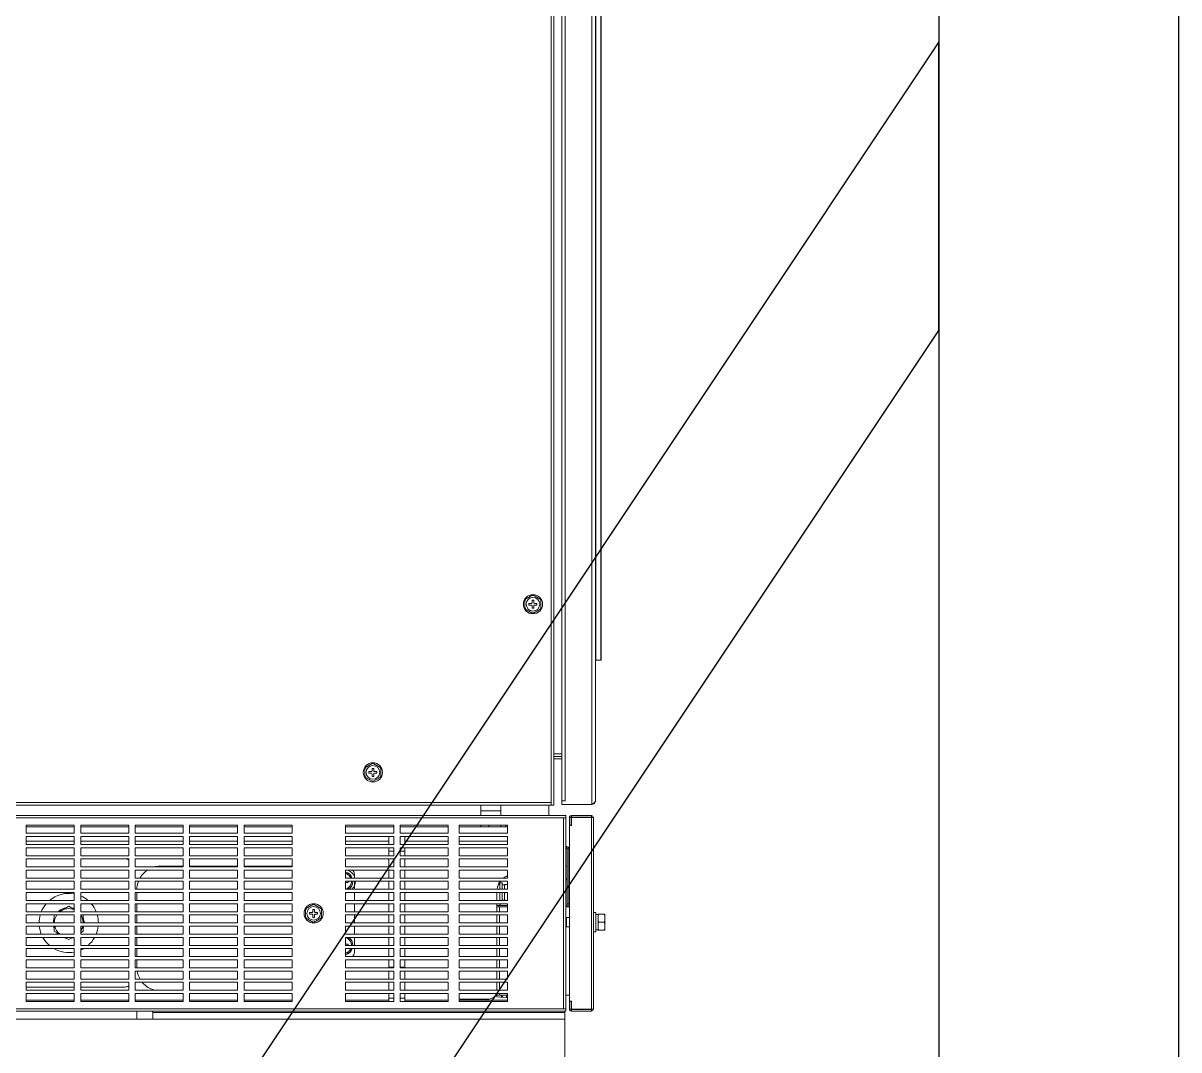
# Model space of a CAD drawing. Header units: millimetres. Extents: x 55614 to 110757, y -66981 to -47484.
# Drawn here: x 71692 to 72414, y -52353 to -51712 of the extents above; entities that cross this region are included whole.
import ezdxf

# ---------------------------------------------------------------- set-up
doc = ezdxf.new("R2010")
doc.units = ezdxf.units.MM
doc.layers.get('0').update_dxf_attribs({"lineweight": 15})
doc.layers.add('AM_0', color=7, linetype='Continuous', lineweight=30)
doc.layers.add('THICK', color=7, linetype='Continuous', lineweight=0)

# ---------------------------------------------------------------- blocks, each defined once
blk = doc.blocks.new('tuy67ui67')
at = {"color": 136, "linetype": 'Continuous'}
for p, q in [((18894.03, 14431.9), (18894.03, 16506.9)), ((18896.23, 14434.1), (18896.23, 16504.7)), ((18875.23, 14431.9), (18875.23, 16474.9)), ((18877.43, 14434.1), (18877.43, 16474.9)), ((18868.53, 15481.2), (18868.53, 14433.1)), ((18870.23, 15482.9), (18870.23, 14431.4)), ((18896.53, 15249.9), (18896.53, 14521.9)), ((18899.53, 15251.26), (18899.53, 14521.9)), ((18899.83, 15251.58), (18899.83, 14522.2)), ((18852.23, 14559.79), (18857.23, 14562.68)), ((18852.23, 14554.02), (18852.23, 14559.79)), ((18856.23, 14557.4), (18854.73, 14557.4)), ((18854.73, 14557.4), (18854.73, 14556.4)), ((18854.73, 14556.4), (18856.23, 14556.4)), ((18857.73, 14559.4), (18856.73, 14559.4)), ((18856.73, 14559.4), (18856.73, 14557.9)), ((18856.73, 14555.9), (18856.73, 14554.4)), ((18857.23, 14562.68), (18862.23, 14559.79)), ((18857.73, 14557.9), (18857.73, 14559.4)), ((18857.73, 14554.4), (18857.73, 14555.9)), ((18859.73, 14557.4), (18858.23, 14557.4)), ((18858.23, 14556.4), (18859.73, 14556.4)), ((18859.73, 14556.4), (18859.73, 14557.4)), ((18862.23, 14554.02), (18862.23, 14559.79)), ((18852.23, 14554.02), (18857.23, 14551.13)), ((18856.73, 14554.4), (18857.73, 14554.4)), ((18857.23, 14551.13), (18862.23, 14554.02)), ((18896.53, 14521.9), (18899.53, 14521.9)), ((18896.53, 14521.9), (18899.53, 14521.9)), ((18870.23, 14463.4), (18875.23, 14463.4)), ((18875.23, 14461.9), (18870.23, 14461.9)), ((18752.23, 14454.79), (18757.23, 14457.68)), ((18752.23, 14449.02), (18752.23, 14454.79)), ((18757.23, 14457.68), (18762.23, 14454.79)), ((18762.23, 14449.02), (18762.23, 14454.79)), ((18875.23, 14460.4), (18870.23, 14460.4)), ((18752.23, 14449.02), (18757.23, 14446.13)), ((18756.23, 14452.4), (18754.73, 14452.4)), ((18754.73, 14452.4), (18754.73, 14451.4)), ((18754.73, 14451.4), (18756.23, 14451.4)), ((18757.73, 14454.4), (18756.73, 14454.4)), ((18756.73, 14454.4), (18756.73, 14452.9)), ((18756.73, 14450.9), (18756.73, 14449.4)), ((18756.73, 14449.4), (18757.73, 14449.4)), ((18757.23, 14446.13), (18762.23, 14449.02)), ((18757.73, 14452.9), (18757.73, 14454.4)), ((18757.73, 14449.4), (18757.73, 14450.9)), ((18759.73, 14452.4), (18758.23, 14452.4)), ((18758.23, 14451.4), (18759.73, 14451.4)), ((18759.73, 14451.4), (18759.73, 14452.4)), ((18868.53, 14433.1), (17220.93, 14433.1)), ((18868.53, 14433.1), (18868.53, 14431.4)), ((18877.43, 14434.1), (18875.23, 14434.1)), ((17219.23, 14431.4), (18870.23, 14431.4)), ((18824.73, 14431.4), (18824.73, 14424.9)), ((18824.73, 14427.9), (18837.23, 14427.9)), ((18837.23, 14424.9), (18837.23, 14431.4)), ((18867.23, 14431.4), (18867.23, 14424.9)), ((18875.23, 14431.9), (18894.03, 14431.9)), ((17211.73, 14424.9), (18877.73, 14424.9)), ((17213.13, 14423.5), (18876.33, 14423.5)), ((18540.73, 14418.9), (18570.73, 14418.9)), ((18540.73, 14413.9), (18540.73, 14418.9)), ((18570.73, 14418.9), (18570.73, 14413.9)), ((18574.73, 14418.9), (18604.73, 14418.9)), ((18574.73, 14413.9), (18574.73, 14418.9)), ((18604.73, 14418.9), (18604.73, 14413.9)), ((18608.73, 14418.9), (18638.73, 14418.9)), ((18608.73, 14413.9), (18608.73, 14418.9)), ((18638.73, 14418.9), (18638.73, 14413.9)), ((18642.73, 14418.9), (18672.73, 14418.9)), ((18642.73, 14413.9), (18642.73, 14418.9)), ((18672.73, 14418.9), (18672.73, 14413.9)), ((18676.73, 14418.9), (18706.73, 14418.9)), ((18676.73, 14413.9), (18676.73, 14418.9)), ((18706.73, 14418.9), (18706.73, 14413.9)), ((18770.23, 14418.9), (18740.23, 14418.9)), ((18740.23, 14418.9), (18740.23, 14413.9)), ((18770.23, 14413.9), (18770.23, 14418.9)), ((18804.23, 14418.9), (18774.23, 14418.9)), ((18774.23, 14418.9), (18774.23, 14413.9)), ((18804.23, 14413.9), (18804.23, 14418.9)), ((18841.23, 14418.9), (18811.23, 14418.9)), ((18811.23, 14418.9), (18811.23, 14413.9)), ((18824.73, 14417.9), (18824.73, 14418.9)), ((18829.76, 14418.9), (18829.76, 14417.9)), ((18837.23, 14418.9), (18837.23, 14417.9)), ((18840.23, 14418.9), (18840.23, 14417.9)), ((18841.23, 14413.9), (18841.23, 14418.9)), ((18876.33, 14423.5), (18877.73, 14423.5)), ((18876.33, 14423.5), (18876.33, 14304.3)), ((18877.73, 14302.9), (18877.73, 14424.9)), ((18880.03, 14423.7), (18881.03, 14423.7)), ((18880.03, 14418.9), (18880.03, 14423.7)), ((18880.03, 14418.9), (18881.03, 14418.9)), ((18880.03, 14418.7), (18881.23, 14418.7)), ((18880.03, 14418.7), (18880.03, 14309.1)), ((18881.03, 14418.9), (18881.03, 14423.7)), ((18881.23, 14424.9), (18893.83, 14424.9)), ((18881.23, 14424.9), (18881.23, 14423.9)), ((18881.23, 14423.9), (18893.83, 14423.9)), ((18881.23, 14423.7), (18895.03, 14423.7)), ((18881.23, 14423.7), (18881.23, 14418.7)), ((18893.83, 14424.9), (18893.83, 14423.9)), ((18893.83, 14304.1), (18893.83, 14423.7)), ((18895.03, 14304.1), (18895.03, 14423.7)), ((18540.73, 14417.9), (18570.73, 14417.9)), ((18570.73, 14413.9), (18540.73, 14413.9)), ((18540.73, 14411.9), (18570.73, 14411.9)), ((18540.73, 14406.9), (18540.73, 14411.9)), ((18570.73, 14411.9), (18570.73, 14406.9)), ((18574.73, 14417.9), (18604.73, 14417.9)), ((18604.73, 14413.9), (18574.73, 14413.9)), ((18574.73, 14411.9), (18604.73, 14411.9)), ((18574.73, 14406.9), (18574.73, 14411.9)), ((18604.73, 14411.9), (18604.73, 14406.9)), ((18608.73, 14417.9), (18638.73, 14417.9)), ((18638.73, 14413.9), (18608.73, 14413.9)), ((18608.73, 14411.9), (18638.73, 14411.9)), ((18608.73, 14406.9), (18608.73, 14411.9)), ((18638.73, 14411.9), (18638.73, 14406.9)), ((18642.73, 14417.9), (18672.73, 14417.9)), ((18672.73, 14413.9), (18642.73, 14413.9)), ((18642.73, 14411.9), (18672.73, 14411.9)), ((18642.73, 14406.9), (18642.73, 14411.9)), ((18672.73, 14411.9), (18672.73, 14406.9)), ((18676.73, 14417.9), (18706.73, 14417.9)), ((18706.73, 14413.9), (18676.73, 14413.9)), ((18676.73, 14411.9), (18706.73, 14411.9)), ((18676.73, 14406.9), (18676.73, 14411.9)), ((18706.73, 14411.9), (18706.73, 14406.9)), ((18740.23, 14417.9), (18770.23, 14417.9)), ((18740.23, 14413.9), (18770.23, 14413.9)), ((18770.23, 14411.9), (18740.23, 14411.9)), ((18740.23, 14411.9), (18740.23, 14406.9)), ((18767.23, 14406.9), (18767.23, 14411.9)), ((18770.23, 14406.9), (18770.23, 14411.9)), ((18774.23, 14417.9), (18804.23, 14417.9)), ((18774.23, 14413.9), (18804.23, 14413.9)), ((18804.23, 14411.9), (18774.23, 14411.9)), ((18774.23, 14411.9), (18774.23, 14406.9)), ((18777.23, 14411.9), (18777.23, 14406.9)), ((18804.23, 14406.9), (18804.23, 14411.9)), ((18811.23, 14417.9), (18837.67, 14417.9)), ((18811.23, 14413.9), (18841.23, 14413.9)), ((18841.23, 14411.9), (18811.23, 14411.9)), ((18811.23, 14411.9), (18811.23, 14406.9)), ((18841.23, 14417.9), (18837.67, 14417.9)), ((18841.23, 14406.9), (18841.23, 14411.9)), ((18540.73, 14409.07), (18570.73, 14409.07)), ((18570.73, 14406.9), (18540.73, 14406.9)), ((18540.73, 14404.9), (18570.73, 14404.9)), ((18540.73, 14399.9), (18540.73, 14404.9)), ((18570.73, 14404.9), (18570.73, 14399.9)), ((18574.73, 14409.07), (18604.73, 14409.07)), ((18604.73, 14406.9), (18574.73, 14406.9)), ((18574.73, 14404.9), (18604.73, 14404.9)), ((18574.73, 14399.9), (18574.73, 14404.9)), ((18604.73, 14404.9), (18604.73, 14399.9)), ((18608.73, 14409.07), (18638.73, 14409.07)), ((18638.73, 14406.9), (18608.73, 14406.9)), ((18608.73, 14404.9), (18638.73, 14404.9)), ((18608.73, 14399.9), (18608.73, 14404.9)), ((18638.73, 14404.9), (18638.73, 14399.9)), ((18642.73, 14409.07), (18672.73, 14409.07)), ((18672.73, 14406.9), (18642.73, 14406.9)), ((18642.73, 14404.9), (18672.73, 14404.9)), ((18642.73, 14399.9), (18642.73, 14404.9)), ((18672.73, 14404.9), (18672.73, 14399.9)), ((18676.73, 14409.07), (18706.73, 14409.07)), ((18706.73, 14406.9), (18676.73, 14406.9)), ((18676.73, 14404.9), (18706.73, 14404.9)), ((18676.73, 14399.9), (18676.73, 14404.9)), ((18706.73, 14404.9), (18706.73, 14399.9)), ((18740.23, 14409.07), (18767.23, 14409.07)), ((18740.23, 14406.9), (18770.23, 14406.9)), ((18770.23, 14404.9), (18740.23, 14404.9)), ((18740.23, 14404.9), (18740.23, 14399.9)), ((18767.23, 14399.9), (18767.23, 14404.9)), ((18770.23, 14399.9), (18770.23, 14404.9)), ((18774.23, 14406.9), (18804.23, 14406.9)), ((18804.23, 14404.9), (18774.23, 14404.9)), ((18774.23, 14404.9), (18774.23, 14399.9)), ((18777.23, 14409.07), (18804.23, 14409.07)), ((18777.23, 14399.9), (18777.23, 14404.9)), ((18804.23, 14399.9), (18804.23, 14404.9)), ((18811.23, 14409.07), (18841.23, 14409.07)), ((18811.23, 14406.9), (18841.23, 14406.9)), ((18841.23, 14404.9), (18811.23, 14404.9)), ((18811.23, 14404.9), (18811.23, 14399.9)), ((18841.23, 14399.9), (18841.23, 14404.9)), ((18877.73, 14405.6), (18878.33, 14405.6)), ((18877.73, 14404.4), (18878.33, 14404.4)), ((18878.33, 14405.6), (18878.33, 14404.4)), ((18879.73, 14404.2), (18878.53, 14404.2)), ((18878.53, 14367.9), (18878.53, 14404.2)), ((18879.73, 14404.2), (18879.73, 14367.9)), ((18570.73, 14399.9), (18540.73, 14399.9)), ((18540.73, 14397.9), (18570.73, 14397.9)), ((18540.73, 14392.9), (18540.73, 14397.9)), ((18570.73, 14397.9), (18570.73, 14392.9)), ((18604.73, 14399.9), (18574.73, 14399.9)), ((18574.73, 14397.9), (18604.73, 14397.9)), ((18574.73, 14392.9), (18574.73, 14397.9)), ((18604.73, 14397.9), (18604.73, 14392.9)), ((18638.73, 14399.9), (18608.73, 14399.9)), ((18608.73, 14397.9), (18638.73, 14397.9)), ((18608.73, 14392.9), (18608.73, 14397.9)), ((18638.73, 14397.9), (18638.73, 14392.9)), ((18672.73, 14399.9), (18642.73, 14399.9)), ((18642.73, 14397.9), (18672.73, 14397.9)), ((18642.73, 14392.9), (18642.73, 14397.9)), ((18672.73, 14397.9), (18672.73, 14392.9)), ((18706.73, 14399.9), (18676.73, 14399.9)), ((18676.73, 14397.9), (18706.73, 14397.9)), ((18676.73, 14392.9), (18676.73, 14397.9)), ((18706.73, 14397.9), (18706.73, 14392.9)), ((18740.23, 14399.9), (18770.23, 14399.9)), ((18770.23, 14397.9), (18740.23, 14397.9)), ((18740.23, 14397.9), (18740.23, 14392.9)), ((18770.23, 14402.73), (18767.23, 14402.73)), ((18767.23, 14397.9), (18767.23, 14392.9)), ((18770.23, 14392.9), (18770.23, 14397.9)), ((18777.23, 14402.73), (18774.23, 14402.73)), ((18774.23, 14399.9), (18804.23, 14399.9)), ((18804.23, 14397.9), (18774.23, 14397.9)), ((18774.23, 14397.9), (18774.23, 14392.9)), ((18777.23, 14392.9), (18777.23, 14397.9)), ((18804.23, 14392.9), (18804.23, 14397.9)), ((18811.23, 14399.9), (18841.23, 14399.9)), ((18841.23, 14397.9), (18811.23, 14397.9)), ((18811.23, 14397.9), (18811.23, 14392.9)), ((18841.23, 14392.9), (18841.23, 14397.9)), ((18570.73, 14392.9), (18540.73, 14392.9)), ((18540.73, 14390.9), (18570.73, 14390.9)), ((18540.73, 14385.9), (18540.73, 14390.9)), ((18570.73, 14390.9), (18570.73, 14385.9)), ((18604.73, 14392.9), (18574.73, 14392.9)), ((18574.73, 14390.9), (18604.73, 14390.9)), ((18574.73, 14385.9), (18574.73, 14390.9)), ((18604.73, 14390.9), (18604.73, 14385.9)), ((18638.73, 14392.9), (18608.73, 14392.9)), ((18608.73, 14390.9), (18638.73, 14390.9)), ((18608.73, 14385.9), (18608.73, 14390.9)), ((18624.73, 14393.4), (18638.73, 14393.4)), ((18638.73, 14390.9), (18638.73, 14385.9)), ((18642.73, 14393.4), (18672.73, 14393.4)), ((18672.73, 14392.9), (18642.73, 14392.9)), ((18642.73, 14390.9), (18672.73, 14390.9)), ((18642.73, 14385.9), (18642.73, 14390.9)), ((18672.73, 14390.9), (18672.73, 14385.9)), ((18676.73, 14393.4), (18706.73, 14393.4)), ((18706.73, 14392.9), (18676.73, 14392.9)), ((18676.73, 14390.9), (18706.73, 14390.9)), ((18676.73, 14385.9), (18676.73, 14390.9)), ((18706.73, 14390.9), (18706.73, 14385.9)), ((18740.23, 14392.9), (18770.23, 14392.9)), ((18770.23, 14390.9), (18740.23, 14390.9)), ((18740.23, 14390.9), (18740.23, 14385.9)), ((18767.23, 14390.9), (18767.23, 14385.9)), ((18770.23, 14385.9), (18770.23, 14390.9)), ((18774.23, 14392.9), (18804.23, 14392.9)), ((18804.23, 14390.9), (18774.23, 14390.9)), ((18774.23, 14390.9), (18774.23, 14385.9)), ((18777.23, 14385.9), (18777.23, 14390.9)), ((18804.23, 14385.9), (18804.23, 14390.9)), ((18811.23, 14392.9), (18841.23, 14392.9)), ((18841.23, 14390.9), (18811.23, 14390.9)), ((18811.23, 14390.9), (18811.23, 14385.9)), ((18841.23, 14385.9), (18841.23, 14390.9)), ((18877.73, 14393.4), (18878.53, 14393.4)), ((18570.73, 14385.9), (18540.73, 14385.9)), ((18540.73, 14383.9), (18570.73, 14383.9)), ((18540.73, 14378.9), (18540.73, 14383.9)), ((18570.73, 14383.9), (18570.73, 14378.9)), ((18604.73, 14385.9), (18574.73, 14385.9)), ((18574.73, 14383.9), (18604.73, 14383.9)), ((18574.73, 14378.9), (18574.73, 14383.9)), ((18604.73, 14383.9), (18604.73, 14378.9)), ((18638.73, 14385.9), (18608.73, 14385.9)), ((18608.73, 14383.9), (18638.73, 14383.9)), ((18608.73, 14378.9), (18608.73, 14383.9)), ((18638.73, 14383.9), (18638.73, 14378.9)), ((18672.73, 14385.9), (18642.73, 14385.9)), ((18642.73, 14383.9), (18672.73, 14383.9)), ((18642.73, 14378.9), (18642.73, 14383.9)), ((18672.73, 14383.9), (18672.73, 14378.9)), ((18706.73, 14385.9), (18676.73, 14385.9)), ((18676.73, 14383.9), (18706.73, 14383.9)), ((18676.73, 14378.9), (18676.73, 14383.9)), ((18706.73, 14383.9), (18706.73, 14378.9)), ((18740.23, 14385.9), (18770.23, 14385.9)), ((18770.23, 14383.9), (18740.23, 14383.9)), ((18740.23, 14383.9), (18740.23, 14378.9)), ((18741.73, 14383.15), (18740.23, 14383.15)), ((18741.73, 14383.9), (18741.73, 14383.15)), ((18745.73, 14385.9), (18745.73, 14388.4)), ((18745.73, 14378.9), (18745.73, 14383.9)), ((18767.23, 14383.9), (18767.23, 14378.9)), ((18770.23, 14378.9), (18770.23, 14383.9)), ((18774.23, 14385.9), (18804.23, 14385.9)), ((18804.23, 14383.9), (18774.23, 14383.9)), ((18774.23, 14383.9), (18774.23, 14378.9)), ((18777.23, 14378.9), (18777.23, 14383.9)), ((18804.23, 14378.9), (18804.23, 14383.9)), ((18811.23, 14385.9), (18841.23, 14385.9)), ((18841.23, 14383.9), (18811.23, 14383.9)), ((18811.23, 14383.9), (18811.23, 14378.9)), ((18836.53, 14383.33), (18836.53, 14378.9)), ((18837.93, 14382.9), (18836.53, 14382.9)), ((18836.73, 14382.9), (18836.73, 14383.65)), ((18837.93, 14378.9), (18837.93, 14382.9)), ((18841.23, 14378.9), (18841.23, 14383.9)), ((18877.73, 14385.4), (18878.53, 14385.4)), ((18878.53, 14384.9), (18877.73, 14384.9)), ((18570.73, 14378.9), (18540.73, 14378.9)), ((18540.73, 14376.9), (18570.73, 14376.9)), ((18540.73, 14371.9), (18540.73, 14376.9)), ((18570.73, 14376.9), (18570.73, 14371.9)), ((18604.73, 14378.9), (18574.73, 14378.9)), ((18574.73, 14376.9), (18604.73, 14376.9)), ((18574.73, 14371.9), (18574.73, 14376.9)), ((18604.73, 14376.9), (18604.73, 14371.9)), ((18638.73, 14378.9), (18608.73, 14378.9)), ((18608.73, 14376.9), (18638.73, 14376.9)), ((18608.73, 14371.9), (18608.73, 14376.9)), ((18609.73, 14371.9), (18609.73, 14376.9)), ((18638.73, 14376.9), (18638.73, 14371.9)), ((18672.73, 14378.9), (18642.73, 14378.9)), ((18642.73, 14376.9), (18672.73, 14376.9)), ((18642.73, 14371.9), (18642.73, 14376.9)), ((18672.73, 14376.9), (18672.73, 14371.9)), ((18706.73, 14378.9), (18676.73, 14378.9)), ((18676.73, 14376.9), (18706.73, 14376.9)), ((18676.73, 14371.9), (18676.73, 14376.9)), ((18706.73, 14376.9), (18706.73, 14371.9)), ((18740.23, 14378.9), (18770.23, 14378.9)), ((18770.23, 14376.9), (18740.23, 14376.9)), ((18740.23, 14376.9), (18740.23, 14371.9)), ((18745.73, 14371.9), (18745.73, 14376.9)), ((18767.23, 14376.9), (18767.23, 14371.9)), ((18770.23, 14371.9), (18770.23, 14376.9)), ((18774.23, 14378.9), (18804.23, 14378.9)), ((18804.23, 14376.9), (18774.23, 14376.9)), ((18774.23, 14376.9), (18774.23, 14371.9)), ((18777.23, 14371.9), (18777.23, 14376.9)), ((18804.23, 14371.9), (18804.23, 14376.9)), ((18811.23, 14378.9), (18841.23, 14378.9)), ((18841.23, 14376.9), (18811.23, 14376.9)), ((18811.23, 14376.9), (18811.23, 14371.9)), ((18834.73, 14371.9), (18834.73, 14376.9)), ((18836.53, 14381.9), (18835.65, 14381.9)), ((18836.53, 14376.9), (18836.53, 14371.9)), ((18839.53, 14381.75), (18837.93, 14381.75)), ((18837.93, 14371.9), (18837.93, 14376.9)), ((18839.53, 14381.9), (18841.23, 14381.9)), ((18839.53, 14378.9), (18839.53, 14381.9)), ((18839.53, 14371.9), (18839.53, 14376.9)), ((18841.23, 14371.9), (18841.23, 14376.9)), ((18570.73, 14371.9), (18540.73, 14371.9)), ((18540.73, 14369.9), (18570.73, 14369.9)), ((18540.73, 14364.9), (18540.73, 14369.9)), ((18561.36, 14364.9), (18567.23, 14368.3)), ((18567.23, 14368.3), (18570.73, 14366.28)), ((18570.73, 14369.9), (18570.73, 14364.9)), ((18604.73, 14371.9), (18574.73, 14371.9)), ((18574.73, 14369.9), (18604.73, 14369.9)), ((18574.73, 14364.9), (18574.73, 14369.9)), ((18604.73, 14369.9), (18604.73, 14364.9)), ((18638.73, 14371.9), (18608.73, 14371.9)), ((18608.73, 14369.9), (18638.73, 14369.9)), ((18608.73, 14364.9), (18608.73, 14369.9)), ((18609.73, 14364.9), (18609.73, 14369.9)), ((18638.73, 14369.9), (18638.73, 14364.9)), ((18672.73, 14371.9), (18642.73, 14371.9)), ((18642.73, 14369.9), (18672.73, 14369.9)), ((18642.73, 14364.9), (18642.73, 14369.9)), ((18672.73, 14369.9), (18672.73, 14364.9)), ((18706.73, 14371.9), (18676.73, 14371.9)), ((18676.73, 14369.9), (18706.73, 14369.9)), ((18676.73, 14364.9), (18676.73, 14369.9)), ((18706.73, 14369.9), (18706.73, 14364.9)), ((18715.23, 14366.79), (18720.23, 14369.68)), ((18720.23, 14369.68), (18725.23, 14366.79)), ((18740.23, 14371.9), (18770.23, 14371.9)), ((18770.23, 14369.9), (18740.23, 14369.9)), ((18740.23, 14369.9), (18740.23, 14364.9)), ((18745.73, 14364.9), (18745.73, 14369.9)), ((18767.23, 14369.9), (18767.23, 14364.9)), ((18770.23, 14364.9), (18770.23, 14369.9)), ((18774.23, 14371.9), (18804.23, 14371.9)), ((18804.23, 14369.9), (18774.23, 14369.9)), ((18774.23, 14369.9), (18774.23, 14364.9)), ((18777.23, 14364.9), (18777.23, 14369.9)), ((18804.23, 14364.9), (18804.23, 14369.9)), ((18811.23, 14371.9), (18841.23, 14371.9)), ((18841.23, 14369.9), (18811.23, 14369.9)), ((18811.23, 14369.9), (18811.23, 14364.9)), ((18834.73, 14364.9), (18834.73, 14369.9)), ((18841.23, 14368.9), (18834.73, 14368.9)), ((18841.23, 14367.9), (18834.73, 14367.9)), ((18836.23, 14367.9), (18836.23, 14364.9)), ((18836.53, 14369.9), (18836.53, 14368.9)), ((18836.73, 14368.9), (18836.73, 14369.9)), ((18839.53, 14372.05), (18837.93, 14372.05)), ((18841.23, 14364.9), (18841.23, 14369.9)), ((18878.53, 14368.9), (18877.73, 14368.9)), ((18880.03, 14367.9), (18877.73, 14367.9)), ((18879.73, 14369.9), (18878.53, 14369.9)), ((18570.73, 14364.9), (18540.73, 14364.9)), ((18540.73, 14362.9), (18570.73, 14362.9)), ((18540.73, 14357.9), (18540.73, 14362.9)), ((18558.23, 14357.9), (18558.23, 14362.9)), ((18570.33, 14367.04), (18570.33, 14366.51)), ((18570.73, 14362.9), (18570.73, 14357.9)), ((18604.73, 14364.9), (18574.73, 14364.9)), ((18574.73, 14362.9), (18604.73, 14362.9)), ((18574.73, 14357.9), (18574.73, 14362.9)), ((18576.23, 14362.9), (18576.23, 14357.9)), ((18604.73, 14362.9), (18604.73, 14357.9)), ((18638.73, 14364.9), (18608.73, 14364.9)), ((18608.73, 14362.9), (18638.73, 14362.9)), ((18608.73, 14357.9), (18608.73, 14362.9)), ((18609.73, 14357.9), (18609.73, 14362.9)), ((18638.73, 14362.9), (18638.73, 14357.9)), ((18672.73, 14364.9), (18642.73, 14364.9)), ((18642.73, 14362.9), (18672.73, 14362.9)), ((18642.73, 14357.9), (18642.73, 14362.9)), ((18672.73, 14362.9), (18672.73, 14357.9)), ((18706.73, 14364.9), (18676.73, 14364.9)), ((18676.73, 14362.9), (18706.73, 14362.9)), ((18676.73, 14357.9), (18676.73, 14362.9)), ((18706.73, 14362.9), (18706.73, 14357.9)), ((18715.23, 14361.02), (18715.23, 14366.79)), ((18715.23, 14361.02), (18720.23, 14358.13)), ((18719.23, 14364.4), (18717.73, 14364.4)), ((18717.73, 14364.4), (18717.73, 14363.4)), ((18717.73, 14363.4), (18719.23, 14363.4)), ((18720.73, 14366.4), (18719.73, 14366.4)), ((18719.73, 14366.4), (18719.73, 14364.9)), ((18719.73, 14362.9), (18719.73, 14361.4)), ((18719.73, 14361.4), (18720.73, 14361.4)), ((18720.23, 14358.13), (18725.23, 14361.02)), ((18720.73, 14364.9), (18720.73, 14366.4)), ((18720.73, 14361.4), (18720.73, 14362.9)), ((18722.73, 14364.4), (18721.23, 14364.4)), ((18721.23, 14363.4), (18722.73, 14363.4)), ((18722.73, 14363.4), (18722.73, 14364.4)), ((18725.23, 14361.02), (18725.23, 14366.79)), ((18740.23, 14364.9), (18770.23, 14364.9)), ((18770.23, 14362.9), (18740.23, 14362.9)), ((18740.23, 14362.9), (18740.23, 14357.9)), ((18745.73, 14357.9), (18745.73, 14362.9)), ((18767.23, 14362.9), (18767.23, 14357.9)), ((18770.23, 14357.9), (18770.23, 14362.9)), ((18774.23, 14364.9), (18804.23, 14364.9)), ((18804.23, 14362.9), (18774.23, 14362.9)), ((18774.23, 14362.9), (18774.23, 14357.9)), ((18777.23, 14357.9), (18777.23, 14362.9)), ((18804.23, 14357.9), (18804.23, 14362.9)), ((18811.23, 14364.9), (18841.23, 14364.9)), ((18841.23, 14362.9), (18811.23, 14362.9)), ((18811.23, 14362.9), (18811.23, 14357.9)), ((18834.73, 14357.9), (18834.73, 14362.9)), ((18836.23, 14362.9), (18836.23, 14357.9)), ((18841.23, 14357.9), (18841.23, 14362.9)), ((18878.03, 14361.2), (18878.23, 14361.4)), ((18878.03, 14355.6), (18878.03, 14361.2)), ((18880.03, 14361.4), (18878.23, 14361.4)), ((18878.23, 14361.4), (18880.03, 14361.4)), ((18878.23, 14355.4), (18878.23, 14361.4)), ((18896.43, 14364.4), (18895.03, 14364.4)), ((18896.43, 14352.4), (18896.43, 14364.4)), ((18898.03, 14363.25), (18896.43, 14363.25)), ((18898.03, 14363.4), (18902.03, 14363.4)), ((18898.03, 14353.4), (18898.03, 14363.4)), ((18902.03, 14353.4), (18902.03, 14363.4)), ((18570.73, 14357.9), (18540.73, 14357.9)), ((18540.73, 14355.9), (18570.73, 14355.9)), ((18540.73, 14350.9), (18540.73, 14355.9)), ((18558.23, 14352.71), (18558.23, 14355.9)), ((18570.73, 14355.9), (18570.73, 14350.9)), ((18604.73, 14357.9), (18574.73, 14357.9)), ((18574.73, 14355.9), (18604.73, 14355.9)), ((18574.73, 14350.9), (18574.73, 14355.9)), ((18576.23, 14355.9), (18576.23, 14352.71)), ((18604.73, 14355.9), (18604.73, 14350.9)), ((18638.73, 14357.9), (18608.73, 14357.9)), ((18608.73, 14355.9), (18638.73, 14355.9)), ((18608.73, 14350.9), (18608.73, 14355.9)), ((18609.73, 14350.9), (18609.73, 14355.9)), ((18638.73, 14355.9), (18638.73, 14350.9)), ((18672.73, 14357.9), (18642.73, 14357.9)), ((18642.73, 14355.9), (18672.73, 14355.9)), ((18642.73, 14350.9), (18642.73, 14355.9)), ((18672.73, 14355.9), (18672.73, 14350.9)), ((18706.73, 14357.9), (18676.73, 14357.9)), ((18676.73, 14355.9), (18706.73, 14355.9)), ((18676.73, 14350.9), (18676.73, 14355.9)), ((18706.73, 14355.9), (18706.73, 14350.9)), ((18740.23, 14357.9), (18770.23, 14357.9)), ((18770.23, 14355.9), (18740.23, 14355.9)), ((18740.23, 14355.9), (18740.23, 14350.9)), ((18745.73, 14350.9), (18745.73, 14355.9)), ((18767.23, 14355.9), (18767.23, 14350.9)), ((18770.23, 14350.9), (18770.23, 14355.9)), ((18774.23, 14357.9), (18804.23, 14357.9)), ((18804.23, 14355.9), (18774.23, 14355.9)), ((18774.23, 14355.9), (18774.23, 14350.9)), ((18777.23, 14350.9), (18777.23, 14355.9)), ((18804.23, 14350.9), (18804.23, 14355.9)), ((18811.23, 14357.9), (18841.23, 14357.9)), ((18841.23, 14355.9), (18811.23, 14355.9)), ((18811.23, 14355.9), (18811.23, 14350.9)), ((18834.73, 14350.9), (18834.73, 14355.9)), ((18836.23, 14355.9), (18836.23, 14350.9)), ((18841.23, 14350.9), (18841.23, 14355.9)), ((18878.03, 14355.6), (18878.23, 14355.4)), ((18880.03, 14355.4), (18878.23, 14355.4)), ((18878.23, 14355.4), (18880.03, 14355.4)), ((18898.03, 14353.55), (18896.43, 14353.55)), ((18898.03, 14353.4), (18902.03, 14353.4)), ((18901.73, 14358.4), (18898.33, 14358.4)), ((18570.73, 14350.9), (18540.73, 14350.9)), ((18540.73, 14348.9), (18570.73, 14348.9)), ((18540.73, 14343.9), (18540.73, 14348.9)), ((18561.36, 14350.9), (18558.23, 14352.71)), ((18567.23, 14347.51), (18564.82, 14348.9)), ((18569.65, 14348.9), (18567.23, 14347.51)), ((18570.73, 14348.9), (18570.73, 14343.9)), ((18576.23, 14352.71), (18574.73, 14351.84)), ((18604.73, 14350.9), (18574.73, 14350.9)), ((18574.73, 14348.9), (18604.73, 14348.9)), ((18574.73, 14343.9), (18574.73, 14348.9)), ((18604.73, 14348.9), (18604.73, 14343.9)), ((18638.73, 14350.9), (18608.73, 14350.9)), ((18608.73, 14348.9), (18638.73, 14348.9)), ((18608.73, 14343.9), (18608.73, 14348.9)), ((18609.73, 14343.9), (18609.73, 14348.9)), ((18638.73, 14348.9), (18638.73, 14343.9)), ((18672.73, 14350.9), (18642.73, 14350.9)), ((18642.73, 14348.9), (18672.73, 14348.9)), ((18642.73, 14343.9), (18642.73, 14348.9)), ((18672.73, 14348.9), (18672.73, 14343.9)), ((18706.73, 14350.9), (18676.73, 14350.9)), ((18676.73, 14348.9), (18706.73, 14348.9)), ((18676.73, 14343.9), (18676.73, 14348.9)), ((18706.73, 14348.9), (18706.73, 14343.9)), ((18740.23, 14350.9), (18770.23, 14350.9)), ((18770.23, 14348.9), (18740.23, 14348.9)), ((18740.23, 14348.9), (18740.23, 14343.9)), ((18745.73, 14343.9), (18745.73, 14348.9)), ((18767.23, 14348.9), (18767.23, 14343.9)), ((18770.23, 14343.9), (18770.23, 14348.9)), ((18774.23, 14350.9), (18804.23, 14350.9)), ((18804.23, 14348.9), (18774.23, 14348.9)), ((18774.23, 14348.9), (18774.23, 14343.9)), ((18777.23, 14343.9), (18777.23, 14348.9)), ((18804.23, 14343.9), (18804.23, 14348.9)), ((18811.23, 14350.9), (18841.23, 14350.9)), ((18841.23, 14348.9), (18811.23, 14348.9)), ((18811.23, 14348.9), (18811.23, 14343.9)), ((18834.73, 14343.9), (18834.73, 14348.9)), ((18836.23, 14348.9), (18836.23, 14343.9)), ((18841.23, 14343.9), (18841.23, 14348.9)), ((18896.43, 14352.4), (18895.03, 14352.4)), ((18570.73, 14343.9), (18540.73, 14343.9)), ((18540.73, 14341.9), (18570.73, 14341.9)), ((18540.73, 14336.9), (18540.73, 14341.9)), ((18570.73, 14341.9), (18570.73, 14336.9)), ((18604.73, 14343.9), (18574.73, 14343.9)), ((18574.73, 14341.9), (18604.73, 14341.9)), ((18574.73, 14336.9), (18574.73, 14341.9)), ((18604.73, 14341.9), (18604.73, 14336.9)), ((18638.73, 14343.9), (18608.73, 14343.9)), ((18608.73, 14341.9), (18638.73, 14341.9)), ((18608.73, 14336.9), (18608.73, 14341.9)), ((18609.73, 14336.9), (18609.73, 14341.9)), ((18638.73, 14341.9), (18638.73, 14336.9)), ((18672.73, 14343.9), (18642.73, 14343.9)), ((18642.73, 14341.9), (18672.73, 14341.9)), ((18642.73, 14336.9), (18642.73, 14341.9)), ((18672.73, 14341.9), (18672.73, 14336.9)), ((18706.73, 14343.9), (18676.73, 14343.9)), ((18676.73, 14341.9), (18706.73, 14341.9)), ((18676.73, 14336.9), (18676.73, 14341.9)), ((18706.73, 14341.9), (18706.73, 14336.9)), ((18740.23, 14344.65), (18741.73, 14344.65)), ((18740.23, 14343.9), (18770.23, 14343.9)), ((18770.23, 14341.9), (18740.23, 14341.9)), ((18740.23, 14341.9), (18740.23, 14336.9)), ((18741.73, 14344.65), (18741.73, 14343.9)), ((18745.73, 14339.4), (18745.73, 14341.9)), ((18767.23, 14341.9), (18767.23, 14336.9)), ((18770.23, 14336.9), (18770.23, 14341.9)), ((18774.23, 14343.9), (18804.23, 14343.9)), ((18804.23, 14341.9), (18774.23, 14341.9)), ((18774.23, 14341.9), (18774.23, 14336.9)), ((18777.23, 14336.9), (18777.23, 14341.9)), ((18804.23, 14336.9), (18804.23, 14341.9)), ((18811.23, 14343.9), (18841.23, 14343.9)), ((18841.23, 14341.9), (18811.23, 14341.9)), ((18811.23, 14341.9), (18811.23, 14336.9)), ((18834.73, 14336.9), (18834.73, 14341.9)), ((18836.23, 14341.9), (18836.23, 14336.9)), ((18841.23, 14336.9), (18841.23, 14341.9)), ((18570.73, 14336.9), (18540.73, 14336.9)), ((18540.73, 14334.9), (18570.73, 14334.9)), ((18540.73, 14329.9), (18540.73, 14334.9)), ((18570.73, 14334.9), (18570.73, 14329.9)), ((18604.73, 14336.9), (18574.73, 14336.9)), ((18574.73, 14334.9), (18604.73, 14334.9)), ((18574.73, 14329.9), (18574.73, 14334.9)), ((18604.73, 14334.9), (18604.73, 14329.9)), ((18638.73, 14336.9), (18608.73, 14336.9)), ((18608.73, 14334.9), (18638.73, 14334.9)), ((18608.73, 14329.9), (18608.73, 14334.9)), ((18609.73, 14330.4), (18609.73, 14334.9)), ((18638.73, 14334.9), (18638.73, 14329.9)), ((18672.73, 14336.9), (18642.73, 14336.9)), ((18642.73, 14334.9), (18672.73, 14334.9)), ((18642.73, 14329.9), (18642.73, 14334.9)), ((18672.73, 14334.9), (18672.73, 14329.9)), ((18706.73, 14336.9), (18676.73, 14336.9)), ((18676.73, 14334.9), (18706.73, 14334.9)), ((18676.73, 14329.9), (18676.73, 14334.9)), ((18706.73, 14334.9), (18706.73, 14329.9)), ((18740.23, 14336.9), (18770.23, 14336.9)), ((18770.23, 14334.9), (18740.23, 14334.9)), ((18740.23, 14334.9), (18740.23, 14329.9)), ((18767.23, 14329.9), (18767.23, 14334.9)), ((18770.23, 14329.9), (18770.23, 14334.9)), ((18774.23, 14336.9), (18804.23, 14336.9)), ((18804.23, 14334.9), (18774.23, 14334.9)), ((18774.23, 14334.9), (18774.23, 14329.9)), ((18777.23, 14329.9), (18777.23, 14334.9)), ((18804.23, 14329.9), (18804.23, 14334.9)), ((18811.23, 14336.9), (18841.23, 14336.9)), ((18841.23, 14334.9), (18811.23, 14334.9)), ((18811.23, 14334.9), (18811.23, 14329.9)), ((18834.73, 14329.9), (18834.73, 14334.9)), ((18836.23, 14334.9), (18836.23, 14329.9)), ((18841.23, 14329.9), (18841.23, 14334.9)), ((18570.73, 14329.9), (18540.73, 14329.9)), ((18540.73, 14327.9), (18570.73, 14327.9)), ((18540.73, 14322.9), (18540.73, 14327.9)), ((18570.73, 14327.9), (18570.73, 14322.9)), ((18604.73, 14329.9), (18574.73, 14329.9)), ((18574.73, 14327.9), (18604.73, 14327.9)), ((18574.73, 14322.9), (18574.73, 14327.9)), ((18604.73, 14327.9), (18604.73, 14322.9)), ((18638.73, 14329.9), (18608.73, 14329.9)), ((18608.73, 14327.9), (18638.73, 14327.9)), ((18608.73, 14322.9), (18608.73, 14327.9)), ((18638.73, 14327.9), (18638.73, 14322.9)), ((18672.73, 14329.9), (18642.73, 14329.9)), ((18642.73, 14327.9), (18672.73, 14327.9)), ((18642.73, 14322.9), (18642.73, 14327.9)), ((18672.73, 14327.9), (18672.73, 14322.9)), ((18706.73, 14329.9), (18676.73, 14329.9)), ((18676.73, 14327.9), (18706.73, 14327.9)), ((18676.73, 14322.9), (18676.73, 14327.9)), ((18706.73, 14327.9), (18706.73, 14322.9)), ((18740.23, 14329.9), (18770.23, 14329.9)), ((18770.23, 14327.9), (18740.23, 14327.9)), ((18740.23, 14327.9), (18740.23, 14322.9)), ((18767.23, 14330.4), (18770.23, 14330.4)), ((18767.23, 14322.9), (18767.23, 14327.9)), ((18770.23, 14322.9), (18770.23, 14327.9)), ((18774.23, 14330.4), (18777.23, 14330.4)), ((18774.23, 14329.9), (18804.23, 14329.9)), ((18804.23, 14327.9), (18774.23, 14327.9)), ((18774.23, 14327.9), (18774.23, 14322.9)), ((18777.23, 14322.9), (18777.23, 14327.9)), ((18804.23, 14322.9), (18804.23, 14327.9)), ((18811.23, 14329.9), (18841.23, 14329.9)), ((18841.23, 14327.9), (18811.23, 14327.9)), ((18811.23, 14327.9), (18811.23, 14322.9)), ((18834.73, 14322.9), (18834.73, 14327.9)), ((18836.23, 14327.9), (18836.23, 14322.9)), ((18841.23, 14322.9), (18841.23, 14327.9)), ((18570.73, 14322.9), (18540.73, 14322.9)), ((18540.73, 14320.9), (18570.73, 14320.9)), ((18540.73, 14315.9), (18540.73, 14320.9)), ((18570.73, 14317.9), (18540.73, 14317.9)), ((18570.73, 14320.9), (18570.73, 14315.9)), ((18604.73, 14322.9), (18574.73, 14322.9)), ((18574.73, 14320.9), (18604.73, 14320.9)), ((18574.73, 14315.9), (18574.73, 14320.9)), ((18602.23, 14317.9), (18574.73, 14317.9)), ((18604.73, 14320.9), (18604.73, 14315.9)), ((18638.73, 14322.9), (18608.73, 14322.9)), ((18608.73, 14320.9), (18638.73, 14320.9)), ((18608.73, 14315.9), (18608.73, 14320.9)), ((18638.73, 14320.9), (18638.73, 14315.9)), ((18672.73, 14322.9), (18642.73, 14322.9)), ((18642.73, 14320.9), (18672.73, 14320.9)), ((18642.73, 14315.9), (18642.73, 14320.9)), ((18672.73, 14320.9), (18672.73, 14315.9)), ((18706.73, 14322.9), (18676.73, 14322.9)), ((18676.73, 14320.9), (18706.73, 14320.9)), ((18676.73, 14315.9), (18676.73, 14320.9)), ((18706.73, 14320.9), (18706.73, 14315.9)), ((18740.23, 14322.9), (18770.23, 14322.9)), ((18770.23, 14320.9), (18740.23, 14320.9)), ((18740.23, 14320.9), (18740.23, 14315.9)), ((18767.23, 14315.9), (18767.23, 14320.9)), ((18770.23, 14315.9), (18770.23, 14320.9)), ((18774.23, 14322.9), (18804.23, 14322.9)), ((18804.23, 14320.9), (18774.23, 14320.9)), ((18774.23, 14320.9), (18774.23, 14315.9)), ((18777.23, 14315.9), (18777.23, 14320.9)), ((18804.23, 14315.9), (18804.23, 14320.9)), ((18811.23, 14322.9), (18841.23, 14322.9)), ((18841.23, 14320.9), (18811.23, 14320.9)), ((18811.23, 14320.9), (18811.23, 14315.9)), ((18834.73, 14315.9), (18834.73, 14320.9)), ((18836.23, 14320.9), (18836.23, 14315.9)), ((18841.23, 14315.9), (18841.23, 14320.9)), ((18570.73, 14315.9), (18540.73, 14315.9)), ((18540.73, 14313.9), (18570.73, 14313.9)), ((18540.73, 14308.9), (18540.73, 14313.9)), ((18570.73, 14313.9), (18570.73, 14308.9)), ((18604.73, 14315.9), (18574.73, 14315.9)), ((18574.73, 14313.9), (18604.73, 14313.9)), ((18574.73, 14308.9), (18574.73, 14313.9)), ((18604.73, 14313.9), (18604.73, 14308.9)), ((18638.73, 14315.9), (18608.73, 14315.9)), ((18608.73, 14313.9), (18638.73, 14313.9)), ((18608.73, 14308.9), (18608.73, 14313.9)), ((18638.73, 14313.9), (18638.73, 14308.9)), ((18672.73, 14315.9), (18642.73, 14315.9)), ((18642.73, 14313.9), (18672.73, 14313.9)), ((18642.73, 14308.9), (18642.73, 14313.9)), ((18672.73, 14313.9), (18672.73, 14308.9)), ((18706.73, 14315.9), (18676.73, 14315.9)), ((18676.73, 14313.9), (18706.73, 14313.9)), ((18676.73, 14308.9), (18676.73, 14313.9)), ((18706.73, 14313.9), (18706.73, 14308.9)), ((18740.23, 14315.9), (18770.23, 14315.9)), ((18770.23, 14313.9), (18740.23, 14313.9)), ((18740.23, 14313.9), (18740.23, 14308.9)), ((18767.23, 14308.9), (18767.23, 14313.9)), ((18767.23, 14311.04), (18770.23, 14311.04)), ((18770.23, 14308.9), (18770.23, 14313.9)), ((18774.23, 14315.9), (18804.23, 14315.9)), ((18804.23, 14313.9), (18774.23, 14313.9)), ((18774.23, 14313.9), (18774.23, 14308.9)), ((18774.23, 14311.04), (18777.23, 14311.04)), ((18777.23, 14308.9), (18777.23, 14313.9)), ((18804.23, 14308.9), (18804.23, 14313.9)), ((18811.23, 14315.9), (18841.23, 14315.9)), ((18841.23, 14313.9), (18811.23, 14313.9)), ((18811.23, 14313.9), (18811.23, 14308.9)), ((18812.23, 14310.4), (18829.73, 14310.4)), ((18834.73, 14311.84), (18834.73, 14313.9)), ((18834.73, 14312.9), (18841.23, 14312.9)), ((18841.23, 14311.24), (18834.73, 14311.84)), ((18836.23, 14313.9), (18836.23, 14312.9)), ((18837.53, 14312.9), (18837.53, 14311.58)), ((18840.73, 14311.29), (18840.73, 14312.9)), ((18841.23, 14308.9), (18841.23, 14313.9)), ((18877.73, 14312.9), (18880.03, 14312.9)), ((18877.73, 14302.9), (17211.73, 14302.9)), ((18876.33, 14304.3), (17213.13, 14304.3)), ((18540.73, 14309.73), (18570.73, 14309.73)), ((18570.73, 14308.9), (18540.73, 14308.9)), ((18574.73, 14309.73), (18604.73, 14309.73)), ((18604.73, 14308.9), (18574.73, 14308.9)), ((18608.73, 14309.73), (18638.73, 14309.73)), ((18638.73, 14308.9), (18608.73, 14308.9)), ((18609.73, 14297.9), (18609.73, 14302.9)), ((18642.73, 14309.73), (18672.73, 14309.73)), ((18672.73, 14308.9), (18642.73, 14308.9)), ((18676.73, 14309.73), (18706.73, 14309.73)), ((18706.73, 14308.9), (18676.73, 14308.9)), ((18740.23, 14309.73), (18767.23, 14309.73)), ((18740.23, 14308.9), (18770.23, 14308.9)), ((18774.23, 14308.9), (18804.23, 14308.9)), ((18777.23, 14309.73), (18804.23, 14309.73)), ((18811.23, 14309.73), (18841.23, 14309.73)), ((18811.23, 14308.9), (18841.23, 14308.9)), ((18877.73, 14304.3), (18876.33, 14304.3)), ((18877.23, 14302.9), (18877.23, 14297.9)), ((18880.03, 14309.1), (18881.23, 14309.1)), ((18880.03, 14308.9), (18881.03, 14308.9)), ((18880.03, 14304.1), (18880.03, 14308.9)), ((18880.03, 14304.1), (18881.03, 14304.1)), ((18881.03, 14304.1), (18881.03, 14308.9)), ((18881.23, 14304.1), (18881.23, 14309.1)), ((18881.23, 14304.1), (18895.03, 14304.1)), ((18893.83, 14303.9), (18881.23, 14303.9)), ((18881.23, 14302.9), (18881.23, 14303.9)), ((18893.83, 14302.9), (18881.23, 14302.9)), ((18893.83, 14302.9), (18893.83, 14303.9)), ((17265.23, 14297.9), (18824.23, 14297.9)), ((18619.73, 14301.91), (18877.23, 14301.91)), ((18619.73, 14297.9), (18619.73, 14301.91)), ((18619.73, 14297.9), (18877.23, 14297.9)), ((18824.23, 14297.9), (18877.23, 14297.9))]:
    blk.add_line(p, q, dxfattribs=at)
for points in [[(18896.23, 14434.1), (18896.21, 14433.9), (18896.15, 14433.7), (18896.04, 14433.5), (18895.89, 14433.3), (18895.7, 14433.1), (18895.48, 14432.9), (18895.22, 14432.7), (18894.95, 14432.5), (18894.65, 14432.3), (18894.35, 14432.1), (18894.03, 14431.9)], [(18839.83, 14381.9), (18839.73, 14381.71), (18839.63, 14381.52), (18839.53, 14381.33)], [(18839.83, 14376.9), (18839.73, 14376.71), (18839.63, 14376.52), (18839.53, 14376.33)], [(18839.53, 14372.48), (18839.63, 14372.29), (18839.73, 14372.1), (18839.83, 14371.9)], [(18898.33, 14363.4), (18898.23, 14363.21), (18898.13, 14363.02), (18898.03, 14362.83)], [(18901.73, 14363.4), (18901.84, 14363.21), (18901.94, 14363.02), (18902.03, 14362.83)], [(18898.03, 14358.98), (18898.13, 14358.79), (18898.23, 14358.6), (18898.33, 14358.4)], [(18898.33, 14358.4), (18898.23, 14358.21), (18898.13, 14358.02), (18898.03, 14357.83)], [(18898.03, 14353.98), (18898.13, 14353.79), (18898.23, 14353.6), (18898.33, 14353.4)], [(18902.03, 14358.98), (18901.94, 14358.79), (18901.84, 14358.6), (18901.73, 14358.4)], [(18901.73, 14358.4), (18901.84, 14358.21), (18901.94, 14358.02), (18902.03, 14357.83)], [(18902.03, 14353.98), (18901.94, 14353.79), (18901.84, 14353.6), (18901.73, 14353.4)]]:
    blk.add_lwpolyline(points, dxfattribs=at)
for centre, radius in [((18857.23, 14556.9), 6), ((18857.23, 14556.9), 4.25), ((18757.23, 14451.9), 6), ((18757.23, 14451.9), 4.25), ((18720.23, 14363.9), 6), ((18720.23, 14363.9), 4.25)]:
    blk.add_circle(centre, radius, dxfattribs=at)
for centre, radius, start, end in [((18857.23, 14556.9), 5.47, 144.00755, 155.99245), ((18856.23, 14557.9), 0.5, 270, 0), ((18856.23, 14555.9), 0.5, 0, 90), ((18857.23, 14556.9), 5.47, 84.00755, 95.99245), ((18858.23, 14557.9), 0.5, 180, 270), ((18858.23, 14555.9), 0.5, 90, 180), ((18857.23, 14556.9), 5.47, 24.00755, 35.99245), ((18857.23, 14556.9), 5.47, 204.00755, 215.99245), ((18857.23, 14556.9), 5.47, 264.00755, 275.99245), ((18857.23, 14556.9), 5.47, 324.00755, 335.99245), ((18896.53, 14522.2), 0.3, 180, 270), ((18899.53, 14522.2), 0.3, 270, 0), ((18757.23, 14451.9), 5.47, 144.00755, 155.99245), ((18757.23, 14451.9), 5.47, 84.00755, 95.99245), ((18757.23, 14451.9), 5.47, 24.00755, 35.99245), ((18757.23, 14451.9), 5.47, 204.00755, 215.99245), ((18756.23, 14452.9), 0.5, 270, 0), ((18756.23, 14450.9), 0.5, 0, 90), ((18758.23, 14452.9), 0.5, 180, 270), ((18758.23, 14450.9), 0.5, 90, 180), ((18757.23, 14451.9), 5.47, 324.00755, 335.99245), ((18757.23, 14451.9), 5.47, 264.00755, 275.99245), ((18894.03, 14434.1), 2.2, 270, 0), ((18881.23, 14423.7), 1.2, 90, 180), ((18881.23, 14423.7), 0.2, 90, 180), ((18893.83, 14423.7), 1.2, 0, 90), ((18893.83, 14423.7), 0.2, 0, 90), ((18878.33, 14404.2), 1.4, 0, 90), ((18878.33, 14404.2), 0.2, 0, 90), ((18602.23, 14392.9), 5, 59.80983, 90), ((18624.73, 14378.4), 15, 122.94623, 149.64444), ((18624.73, 14378.4), 15, 90, 102.3432), ((18738.73, 14383.9), 6, 19.51672, 75.49674), ((18738.73, 14383.9), 7.5, 15.46947, 68.98538), ((18742.73, 14388.4), 3, 0, 56.9308), ((18624.73, 14378.4), 15, 158.30619, 178.66892), ((18738.73, 14383.9), 5.25, 22.46577, 73.3745), ((18738.73, 14383.9), 5.12, 23.06299, 72.94892), ((18738.73, 14383.9), 5.12, 287.05108, 0), ((18738.73, 14383.9), 5.25, 288, 0), ((18738.73, 14383.9), 6, 303.32654, 0), ((18738.73, 14383.9), 7.5, 318.17867, 0), ((18844.73, 14377.9), 10, 142.94461, 174.2155), ((18844.73, 14377.9), 10, 110.57927, 126.86918), ((18567.23, 14357.9), 18.5, 79.06937, 130.81303), ((18738.73, 14383.9), 7.5, 281.5392, 291.01462), ((18567.23, 14357.9), 18.5, 139.53462, 157.71883), ((18567.23, 14357.9), 18.5, 49.18697, 66.06553), ((18567.23, 14357.9), 18.5, 22.28117, 40.46538), ((18720.23, 14363.9), 5.47, 84.00755, 95.99245), ((18567.23, 14357.9), 18.5, 164.30728, 180), ((18567.23, 14357.9), 9.65, 159.20195, 179.99998), ((18567.23, 14357.9), 9, 146.22668, 180), ((18567.23, 14357.9), 9.65, 99.05203, 133.4095), ((18567.23, 14357.9), 9, 67.07791, 128.91201), ((18567.23, 14357.9), 9.65, 68.67627, 80.92681), ((18567.23, 14357.9), 9, 0, 33.47381), ((18567.23, 14357.9), 9.65, 0, 20.8162), ((18567.23, 14357.9), 18.5, 0, 15.69272), ((18720.23, 14363.9), 5.47, 144.00755, 155.99245), ((18720.23, 14363.9), 5.47, 204.00755, 215.99245), ((18719.23, 14364.9), 0.5, 270, 0), ((18719.23, 14362.9), 0.5, 0, 90), ((18721.23, 14364.9), 0.5, 180, 270), ((18721.23, 14362.9), 0.5, 90, 180), ((18720.23, 14363.9), 5.47, 24.00755, 35.99245), ((18720.23, 14363.9), 5.47, 324.00755, 335.99245), ((18567.23, 14357.9), 18.5, 186.22153, 202.28117), ((18567.23, 14357.9), 9.65, 191.98784, 200.90412), ((18567.23, 14357.9), 9, 192.87648, 231.08799), ((18567.23, 14357.9), 9, 326.52619, 347.12352), ((18567.23, 14357.9), 9.65, 339.17201, 348.00993), ((18567.23, 14357.9), 18.5, 337.71883, 353.77847), ((18720.23, 14363.9), 5.47, 264.00755, 275.99245), ((18567.23, 14357.9), 18.5, 209.18994, 229.18697), ((18567.23, 14357.9), 9.65, 218.93872, 226.51834), ((18567.23, 14357.9), 9.65, 248.99022, 260.81391), ((18567.23, 14357.9), 9.65, 279.1343, 290.91052), ((18567.23, 14357.9), 9.65, 321.03482, 321.07996), ((18567.23, 14357.9), 18.5, 310.81303, 330.81006), ((18738.73, 14343.9), 5.12, 0, 72.94892), ((18738.73, 14343.9), 5.25, 0, 71.99999), ((18738.73, 14343.9), 6, 0, 56.67346), ((18567.23, 14357.9), 18.5, 240.09599, 280.93063), ((18567.23, 14357.9), 18.5, 293.93447, 299.90401), ((18738.73, 14343.9), 6, 284.50326, 340.48328), ((18738.73, 14343.9), 5.25, 286.6255, 337.53423), ((18738.73, 14343.9), 5.12, 287.05108, 336.93701), ((18742.73, 14339.4), 3, 303.0692, 0), ((18624.73, 14330.4), 15, 180, 181.33108), ((18624.73, 14330.4), 15, 189.81448, 210.35556), ((18602.23, 14322.9), 5, 270, 300.19017), ((18624.73, 14330.4), 15, 219.6773, 257.6568), ((18812.23, 14315.4), 5, 258.43332, 270), ((18829.73, 14315.4), 5, 270, 342.43654), ((18840.73, 14313.6), 3.2, 192.70357, 221.27535), ((18881.23, 14304.1), 1.2, 180, 270), ((18881.23, 14304.1), 0.2, 180, 270), ((18893.83, 14304.1), 1.2, 270, 0), ((18893.83, 14304.1), 0.2, 270, 0)]:
    blk.add_arc(centre, radius, start, end, dxfattribs=at)
for centre, major_axis, start_param, end_param in [((18896.53, 14522.2), (0, 0.3), 1.570773, 2.079605), ((18896.53, 14522.2), (0.3, 0), -2.632743, -1.570796), ((18899.53, 14522.2), (0.3, 0), -1.570683, -1.023932), ((18899.53, 14522.2), (0, 0.3), -2.594842, -2.079608), ((18899.53, 14522.2), (0, 0.3), -2.079985, -1.571173), ((18618.73, 14301.91), (0, 1), -1.570843, -0.087313)]:
    blk.add_ellipse(centre, major_axis=major_axis, ratio=1, start_param=start_param, end_param=end_param, dxfattribs=at)

msp = doc.modelspace()

# ---------------------------------------------------------------- linework, layer by layer
at = {"color": 5}
msp.add_lwpolyline([(70366, -52563.855), (72031, -52563.855), (72031, -52333.855), (70366, -52333.855)], close=True, dxfattribs=at)
at = {"layer": 'AM_0'}
for points in [[(72262.5, -52638.855), (72414.5, -52638.855), (72414.5, -49978.855), (72262.5, -49978.855)], [(72264.5, -49978.855), (72264.5, -52638.855)]]:
    msp.add_lwpolyline(points, dxfattribs=at)
at = {"layer": 'THICK', "lineweight": -3}
msp.add_lwpolyline([(71704.407, -52563.855), (71824.592, -52563.855), (72264.5, -51903.994), (72264.5, -51723.716)], close=True, dxfattribs=at)

# ---------------------------------------------------------------- block references
msp.add_blockref('tuy67ui67', (53153.765, -66631.759), dxfattribs=at)

doc.saveas('drawing.dxf')
